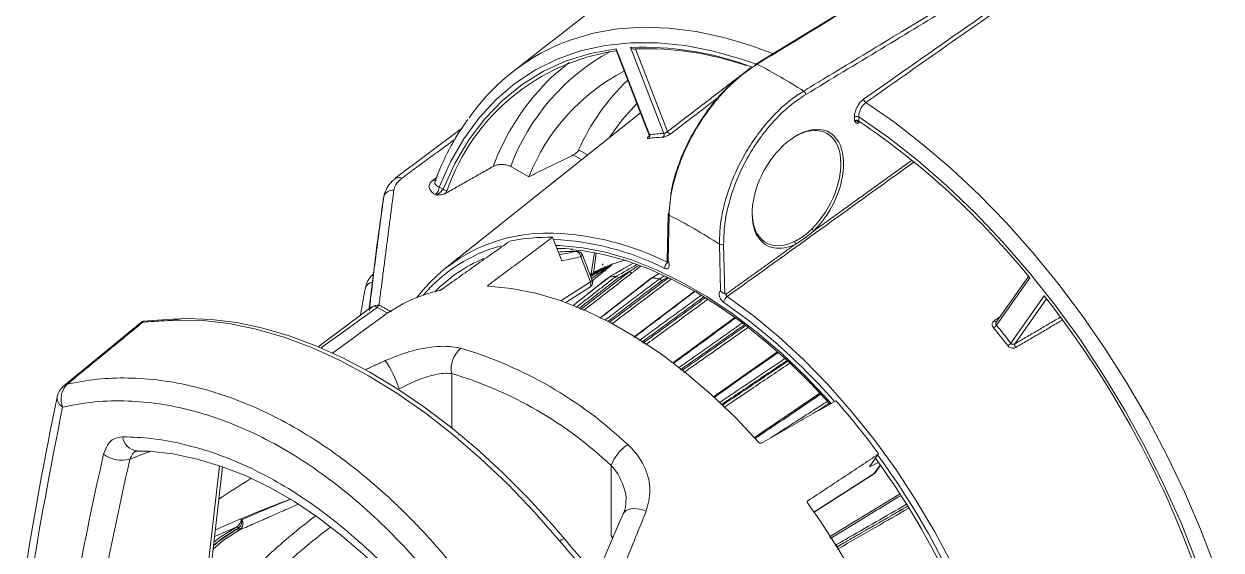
# Model space of a CAD drawing. Extents: x 11 to 120, y 2 to 94.
# Drawn here: x 13.83 to 19.81, y 13.36 to 15.99 of the extents above; entities that cross this region are included whole.
import ezdxf

# ---------------------------------------------------------------- set-up
doc = ezdxf.new("R2010")
doc.units = 0
doc.header["$MEASUREMENT"] = 0
doc.linetypes.add('SLD-Solid', pattern=[0])
doc.layers.add('OBJECT', color=7, linetype='CONTINUOUS')

msp = doc.modelspace()

# ---------------------------------------------------------------- linework, layer by layer
at = {"layer": 'OBJECT', "color": 7, "linetype": 'SLD-Solid', "lineweight": 15}
for p, q in [((16.793, 15.8547), (16.9562, 15.4342)), ((16.7932, 15.8622), (16.9596, 15.4333)), ((16.8647, 15.8686), (16.9066, 15.8703)), ((17.0311, 15.4397), (16.8647, 15.8686)), ((16.8896, 15.8614), (17.0497, 15.4489)), ((16.914, 15.5428), (15.9407, 14.7663)), ((17.9839, 15.503), (17.9835, 15.5215)), ((18.0047, 15.5218), (18.0052, 15.5006)), ((16.6203, 15.3085), (16.579, 15.3315)), ((16.6054, 15.3569), (16.6499, 15.3321)), ((16.2661, 15.2735), (16.3568, 15.223)), ((15.6909, 15.2137), (15.6919, 15.2145)), ((15.6374, 15.144), (15.6346, 15.1356)), ((15.8948, 15.1307), (15.8884, 15.1343)), ((15.9089, 15.1711), (15.9283, 15.1603)), ((17.0527, 15.0371), (17.0473, 14.803)), ((17.0571, 15.0307), (17.0519, 14.8042)), ((16.4754, 14.9201), (16.5211, 14.8026)), ((16.6731, 14.7064), (16.6247, 14.8312)), ((16.6797, 14.7383), (16.6935, 14.8405)), ((17.314, 14.6528), (17.3088, 14.8854)), ((17.3299, 14.8857), (17.3355, 14.6385)), ((16.6641, 14.6976), (16.6157, 14.8224)), ((16.7398, 14.7728), (16.6679, 14.7313)), ((16.8771, 14.791), (16.7584, 14.722)), ((15.5809, 14.7415), (15.5586, 14.5637)), ((16.8616, 14.7502), (16.8033, 14.7167)), ((17.0075, 14.7394), (16.9708, 14.7181)), ((17.0085, 14.739), (16.9733, 14.7185)), ((17.0352, 14.727), (17.0101, 14.7127)), ((17.0503, 14.7202), (17.0191, 14.7024)), ((18.852, 14.725), (18.6912, 14.4962)), ((18.8588, 14.7174), (18.6923, 14.4807)), ((16.1536, 14.6805), (16.1555, 14.6755)), ((16.5165, 14.603), (16.6641, 14.6976)), ((16.542, 14.5939), (16.6613, 14.6703)), ((16.6756, 14.7011), (16.676, 14.7074)), ((18.7639, 14.3917), (18.9303, 14.6285)), ((18.9426, 14.6127), (18.7843, 14.3876)), ((15.6508, 14.5417), (15.6015, 14.5702)), ((14.426, 14.4992), (14.0346, 14.1782)), ((15.6284, 14.526), (15.3753, 14.3413)), ((17.3859, 14.5191), (17.0748, 14.2909)), ((17.5982, 14.3483), (17.2792, 14.1231)), ((15.9717, 14.239), (15.9717, 13.9676)), ((17.811, 14.1407), (17.4821, 13.9185)), ((18.0586, 13.7724), (18.1042, 13.8373)), ((14.7565, 13.2962), (14.8112, 13.7788)), ((14.7757, 13.3181), (14.8273, 13.7734)), ((16.7678, 13.7794), (16.7678, 13.43)), ((18.1121, 13.7823), (18.082, 13.7395)), ((18.0876, 13.7447), (18.113, 13.781)), ((18.082, 13.7395), (17.7809, 13.5471)), ((17.7814, 13.5464), (18.0792, 13.7367)), ((18.2085, 13.6365), (17.8594, 13.4233)), ((17.7481, 13.5993), (17.751, 13.6035)), ((14.9044, 13.4655), (14.8972, 13.4618))]:
    msp.add_line(p, q, dxfattribs=at)
at = {"layer": 'OBJECT', "color": 7, "linetype": 'SLD-Solid', "lineweight": 15, "flags": 128}
for points in [[(20.4847, 17.6112), (19.1799, 16.8158), (17.4902, 15.7856)], [(16.5186, 15.8893), (16.5625, 15.906), (16.6783, 15.94), (16.7997, 15.9612), (16.9262, 15.9698), (17.0572, 15.9657), (17.1921, 15.9488), (17.3303, 15.9192), (17.4712, 15.8771), (17.5744, 15.839)], [(17.489, 15.7864), (17.4236, 15.8092), (17.279, 15.8504), (17.1373, 15.8781), (16.9994, 15.8921), (16.8659, 15.8924), (16.7375, 15.8788), (16.6149, 15.8515), (16.4986, 15.8107), (16.3894, 15.7566), (16.2876, 15.6893), (16.194, 15.6093), (16.1089, 15.517), (16.0327, 15.4128), (15.966, 15.2973), (15.9089, 15.1711)], [(15.9283, 15.1603), (15.9875, 15.2892), (16.057, 15.4066), (16.1364, 15.5119), (16.2253, 15.6045), (16.3232, 15.6839), (16.4296, 15.7497), (16.5438, 15.8015), (16.6652, 15.8391), (16.7932, 15.8622)], [(16.4491, 15.6989), (16.4691, 15.7183), (16.5583, 15.7932)], [(16.7598, 15.4198), (16.8225, 15.5073), (16.896, 15.5892)], [(18.0402, 15.5935), (18.1844, 15.4935), (18.3273, 15.3829), (18.4681, 15.2624), (18.6063, 15.1323), (18.7413, 14.9934), (18.8723, 14.8463), (18.9988, 14.6917), (19.1202, 14.5302), (19.2359, 14.3627), (19.3454, 14.1899), (19.4482, 14.0126), (19.5438, 13.8317), (19.6318, 13.648), (19.7117, 13.4622), (19.7832, 13.2754), (19.846, 13.0884), (19.8997, 12.9019)], [(18.0043, 15.4959), (18.0074, 15.4943), (18.0075, 15.4942)], [(19.8145, 12.9165), (19.7575, 13.1085), (19.6907, 13.3011), (19.6146, 13.4932), (19.5295, 13.6838), (19.4358, 13.8719), (19.3341, 14.0566), (19.2248, 14.2369), (19.1086, 14.412), (18.9859, 14.5808), (18.8576, 14.7426), (18.7241, 14.8965), (18.5861, 15.0417), (18.4445, 15.1776), (18.2999, 15.3033), (18.153, 15.4182), (18.0047, 15.5218)], [(16.0234, 15.4653), (16.0124, 15.4574), (15.6889, 15.2157)], [(16.4911, 14.8797), (16.5094, 14.8791), (16.6261, 14.8678), (16.7462, 14.8437), (16.869, 14.807), (16.9938, 14.7579), (17.1197, 14.6967), (17.2461, 14.6238), (17.372, 14.5396), (17.4968, 14.4446), (17.6197, 14.3395), (17.7398, 14.2249), (17.8564, 14.1015), (17.8659, 14.0909)], [(16.5759, 14.8614), (16.539, 14.8636), (16.497, 14.8645)], [(16.5663, 14.8577), (16.6191, 14.8537), (16.7292, 14.8342), (16.842, 14.8037), (16.9569, 14.7622), (17.0731, 14.71), (17.1902, 14.6473), (17.3073, 14.5746), (17.424, 14.4921), (17.5395, 14.4003), (17.6531, 14.2998), (17.7643, 14.191), (17.8601, 14.0877)], [(16.5931, 14.85), (16.5969, 14.8504), (16.5969, 14.8504)], [(16.6157, 14.8224), (16.6193, 14.8247), (16.6221, 14.8268), (16.6239, 14.8287), (16.6247, 14.8303), (16.6247, 14.8312)], [(16.6686, 14.7375), (16.6689, 14.7394), (16.6851, 14.845)], [(16.7255, 14.7795), (16.7253, 14.7802), (16.7253, 14.7827), (16.7258, 14.7847), (16.7264, 14.7861), (16.7268, 14.7866), (16.727, 14.787), (16.7271, 14.7871), (16.7271, 14.7871)], [(17.0473, 14.8028), (17.0478, 14.802), (17.0498, 14.7975), (17.0508, 14.794), (17.0511, 14.7913), (17.0511, 14.7903), (17.0511, 14.7904)], [(16.7572, 14.7212), (16.7435, 14.7104), (16.5757, 14.5777)], [(16.9697, 14.7173), (16.9551, 14.7059), (16.7115, 14.5166)], [(16.7572, 14.7212), (16.7578, 14.7216), (16.7589, 14.7219)], [(16.7598, 14.7224), (16.7586, 14.7221), (16.7584, 14.722)], [(17.5053, 13.8951), (17.3883, 14.0192), (17.2677, 14.1344), (17.1445, 14.24), (17.0192, 14.3354), (16.8928, 14.42), (16.7659, 14.4932), (16.6395, 14.5546), (16.5143, 14.6038), (16.391, 14.6405), (16.2705, 14.6645), (16.1534, 14.6755)], [(16.6641, 14.6976), (16.6659, 14.6923), (16.667, 14.6871), (16.6671, 14.6823), (16.6665, 14.678), (16.665, 14.6743), (16.6628, 14.6715), (16.6613, 14.6703)], [(17.1838, 14.6507), (17.1808, 14.6484), (16.8814, 14.4215)], [(17.5573, 14.4213), (17.4581, 14.502), (17.3299, 14.5954)], [(17.347, 14.6236), (17.4766, 14.5292), (17.6044, 14.4239), (17.7297, 14.3085), (17.8516, 14.1837), (17.9693, 14.0502), (18.0822, 13.909), (18.1895, 13.7609), (18.2905, 13.6068), (18.3846, 13.4477), (18.4711, 13.2847), (18.5496, 13.1187), (18.6196, 12.9508), (18.6762, 12.7952)], [(15.5695, 14.5718), (15.4085, 14.4515), (15.3039, 14.3734)], [(15.3187, 14.3667), (15.3285, 14.3739), (15.4187, 14.4395), (15.479, 14.4832), (15.5193, 14.5123), (15.5463, 14.5317), (15.5644, 14.5446), (15.5765, 14.5532), (15.5846, 14.559), (15.5901, 14.5628), (15.5937, 14.5653), (15.5962, 14.567), (15.5979, 14.5681), (15.599, 14.5688), (15.5998, 14.5693), (15.6003, 14.5696), (15.6007, 14.5698), (15.6009, 14.57), (15.6011, 14.57), (15.6012, 14.5701), (15.6013, 14.5701), (15.6013, 14.5702), (15.6014, 14.5702), (15.6014, 14.5702), (15.6015, 14.5702), (15.6015, 14.5702), (15.6015, 14.5702), (15.6015, 14.5702), (15.6015, 14.5702)], [(14.4323, 14.5017), (14.4312, 14.5018), (14.4265, 14.4997), (14.4259, 14.4991)], [(16.5104, 13.4034), (16.3827, 13.5487), (16.2511, 13.686), (16.116, 13.8144), (15.9783, 13.9335), (15.8385, 14.0426), (15.6973, 14.1411), (15.5554, 14.2287), (15.4136, 14.3049), (15.2724, 14.3693), (15.1326, 14.4217), (14.9948, 14.4617), (14.8598, 14.4891), (14.7281, 14.5039), (14.6005, 14.506)], [(16.5366, 13.4117), (16.4736, 13.485), (16.3511, 13.6188), (16.2252, 13.745), (16.0964, 13.8633), (15.9652, 13.973), (15.8322, 14.0738), (15.6979, 14.165), (15.563, 14.2464), (15.4279, 14.3176), (15.2932, 14.3782), (15.1596, 14.4279), (15.0275, 14.4665), (14.8976, 14.4938), (14.7705, 14.5096), (14.6537, 14.5139), (14.6195, 14.5131)], [(14.3979, 13.8517), (14.4605, 13.8507), (14.5792, 13.8373), (14.6999, 13.8122), (14.8219, 13.7755), (14.9445, 13.7275), (15.0659, 13.6686), (15.1863, 13.5991), (15.3056, 13.5191), (15.4234, 13.4289), (15.5391, 13.3289), (15.6522, 13.2196), (15.7619, 13.1014), (15.8341, 13.0154)], [(18.0792, 13.7367), (18.0797, 13.7371), (18.082, 13.7395)], [(18.0876, 13.7447), (18.0856, 13.7424), (18.082, 13.7395)], [(16.8284, 13.5387), (16.798, 13.4695), (16.7208, 13.2893)], [(16.8284, 13.5387), (16.8322, 13.5452), (16.8431, 13.5551), (16.8584, 13.5618), (16.8771, 13.5648), (16.8984, 13.5641), (16.9208, 13.5595), (16.9432, 13.5515)], [(14.9091, 13.4561), (14.831, 13.4059), (14.7808, 13.3627)], [(14.7828, 13.3802), (14.8193, 13.4106), (14.8977, 13.4611)], [(14.8972, 13.4618), (14.8287, 13.4187), (14.7829, 13.3815)], [(14.7848, 13.398), (14.8194, 13.4252), (14.8961, 13.472)], [(16.5366, 13.4117), (16.5366, 13.4117), (16.5341, 13.4129), (16.5301, 13.4127), (16.5246, 13.4109), (16.5179, 13.4078), (16.5104, 13.4034)]]:
    msp.add_lwpolyline(points, dxfattribs=at)
at = {"layer": 'OBJECT', "color": 7, "linetype": 'SLD-Solid', "lineweight": 15}
for centre, radius, start, end in [((37.4215, -11.1031), 34.1771, 122.89566, 128.22024), ((16.946, 14.8068), 1.0568, 98.27743, 160.68865), ((16.9218, 14.9213), 1.0486, 112.61497, 145.3915), ((17.2854, 14.8949), 1.0873, 118.78454, 159.62134), ((16.9419, 14.324), 1.5383, 70.9476, 91.94414), ((16.9221, 14.2949), 1.5755, 69.65815, 90.56253), ((17.3056, 14.846), 1.0209, 117.5632, 158.32966), ((17.4944, 15.7799), 0.00713, 126.86973, 185.46185), ((17.4933, 15.7796), 0.00681, 55.52129, 117.46434), ((16.079, 13.0605), 3.0717, 57.50086, 62.50452), ((17.3208, 14.8452), 1.2201, 135.597, 159.40875), ((17.5926, 14.9211), 1.0791, 133.40624, 156.18013), ((17.7159, 15.6314), 0.0239, 5.18261, 55.65683), ((18.0548, 15.6152), 0.0261, 190.70933, 236.12198), ((17.05, 14.7862), 1.2324, 144.12299, 160.44035), ((17.9944, 15.5006), 0.0236, 64.17064, 117.49152), ((18.0119, 15.4995), 0.0068, 170.08209, 230.34431), ((15.8148, 12.2567), 3.9141, 38.952, 55.97223), ((18.012, 15.4922), 0.00672, 155.11344, 182.51884), ((16.9474, 15.4296), 0.00981, 328.64074, 27.46042), ((16.9445, 15.4265), 0.0166, 312.89264, 24.19385), ((17.0832, 14.4542), 0.9868, 93.02475, 97.19429), ((17.0154, 15.4332), 0.017, 312.50592, 22.11576), ((17.0686, 15.4569), 0.0206, 203.01404, 259.31264), ((17.0786, 14.4413), 0.9808, 93.02475, 97.19429), ((15.772, 15.0963), 0.1425, 124.13096, 160.26643), ((15.7078, 15.1892), 0.0299, 61.24945, 122.08696), ((15.8854, 15.2202), 0.017, 241.18318, 304.03501), ((15.6776, 15.1073), 0.0484, 84.48274, 158.43217), ((15.8634, 15.1724), 0.0455, 303.25703, 358.37562), ((15.9413, 15.1728), 0.018, 223.65823, 293.94217), ((17.3072, 14.5712), 1.7638, 161.69643, 161.88183), ((17.0602, 15.0363), 0.00762, 114.90438, 173.74153), ((17.0601, 15.0375), 0.00749, 182.68823, 245.63955), ((15.944, 12.812), 2.4822, 56.6465, 63.35888), ((17.7581, 14.9418), 0.023, 24.40629, 59.61028), ((16.4476, 14.1245), 0.8169, 87.71649, 142.75896), ((16.451, 13.9888), 0.9316, 88.49365, 101.72539), ((16.4232, 13.5443), 1.3659, 63.34682, 87.6274), ((16.4266, 13.5445), 1.3974, 63.5109, 87.80181), ((17.6744, 14.8865), 0.0145, 359.06108, 56.51493), ((16.4266, 14.1214), 0.7851, 105.41072, 139.55805), ((16.5849, 13.9335), 0.9165, 89.48915, 95.06375), ((16.5862, 14.8213), 0.0295, 2.05766, 76.499), ((16.5967, 14.8204), 0.03, 21.20568, 89.53283), ((17.319, 14.9066), 0.0236, 244.17064, 297.49152), ((16.433, 14.1105), 0.7658, 113.29515, 135.37673), ((16.9903, 14.1795), 0.644, 112.98249, 120.6033), ((16.7379, 14.7731), 0.00119, 298.94224, 323.4527), ((16.9934, 14.1727), 0.6515, 112.90826, 112.99576), ((16.9953, 14.168), 0.6566, 109.78673, 112.90415), ((17.0024, 14.1474), 0.6783, 103.57038, 109.76373), ((17.0723, 14.7665), 0.0364, 128.01597, 182.23238), ((15.6487, 14.6521), 0.1089, 128.86438, 173.82965), ((16.7634, 14.7133), 0.01, 120.14815, 128.33176), ((16.8449, 13.9518), 0.7748, 93.85058, 96.36846), ((16.7633, 14.7163), 0.00711, 120.04477, 128.17141), ((16.8457, 13.9523), 0.7749, 93.85058, 96.36846), ((16.7973, 14.7192), 0.00719, 120.04882, 128.0948), ((16.7908, 14.7116), 0.0135, 22.18456, 81.18661), ((16.7916, 14.7136), 0.0121, 14.96844, 79.91949), ((16.8742, 14.7553), 0.0136, 202.31452, 260.67276), ((16.9759, 14.7094), 0.01, 120.24949, 127.84938), ((16.9718, 14.7144), 0.0036, 79.27686, 125.90434), ((16.9727, 14.7147), 0.00383, 80.44653, 119.51867), ((16.9772, 14.7118), 0.00771, 120.06612, 127.61221), ((16.8336, 13.713), 1.0145, 80.02611, 82.12999), ((16.8344, 13.7136), 1.0145, 80.02611, 82.12999), ((17.0141, 14.7059), 0.00784, 120.06884, 127.49904), ((17.0044, 14.6974), 0.0156, 18.74391, 71.51259), ((17.0055, 14.6996), 0.0139, 11.53014, 70.36406), ((15.5813, 14.6538), 0.0433, 98.07118, 169.91749), ((16.0805, 13.9047), 0.7684, 102.89562, 126.04354), ((16.6451, 14.6956), 0.03, 302.6619, 0), ((16.6597, 14.711), 0.0141, 288.13144, 341.07918), ((16.6451, 14.6956), 0.03, 0, 21.20568), ((16.6749, 14.7099), 0.00513, 254.86643, 285.84712), ((17.3717, 14.5893), 0.0423, 125.8013, 171.7459), ((15.0759, 11.5978), 4.9032, 15.74148, 38.17774), ((14.8177, 9.653), 4.8637, 92.32886, 94.54513), ((14.6208, 14.4807), 0.0324, 92.41044, 128.9074), ((18.6504, 14.5121), 0.0524, 301.75618, 323.14228), ((18.6921, 14.5105), 0.0128, 213.15293, 271.10598), ((15.6393, 11.9532), 3.9635, 37.96957, 39.61957), ((15.45, 11.955), 3.244, 41.42636, 49.48912), ((15.6435, 11.9554), 3.9394, 37.96957, 39.61957), ((16.0978, 14.2648), 0.1288, 128.58947, 191.58163), ((15.4268, 12.3797), 2.0717, 46.57163, 73.43374), ((18.7167, 14.4321), 0.0621, 301.4154, 319.40149), ((18.8034, 14.3829), 0.0196, 166.28164, 222.57533), ((15.1479, 13.9733), 0.5926, 18.61411, 33.92677), ((15.4075, 12.3425), 1.9787, 46.57163, 73.43374), ((14.098, 14.1012), 0.1, 129.36345, 168.46138), ((14.1268, 14.1114), 0.1066, 135.42796, 201.98709), ((14.0585, 14.1489), 0.038, 101.66647, 129.00104), ((35.7295, 9.6777), 22.1791, 168.44273, 170.81648), ((14.0541, 14.1188), 0.0541, 177.40104, 241.1035), ((15.0919, 11.6348), 3.7316, 36.17364, 41.4155), ((14.4057, 13.93), 0.0772, 184.72794, 264.0833), ((16.9656, 13.7079), 0.2104, 122.99129, 160.10713), ((14.3245, 13.9619), 0.1559, 233.99741, 284.69719), ((14.9846, 11.5429), 3.8466, 19.62217, 36.21737), ((14.9399, 11.5179), 3.9163, 19.4185, 36.20666), ((18.063, 13.762), 0.03, 302.58206, 324.89933), ((16.7438, 13.5885), 0.0971, 329.43488, 6.68633), ((14.6156, 11.3304), 3.8643, 19.79736, 35.80361), ((14.8986, 13.4632), 0.00922, 26.512, 106.11054), ((14.9062, 13.465), 0.0093, 204.70024, 288.06972), ((14.9132, 13.4707), 0.0102, 210.10615, 284.41478), ((14.9156, 13.4732), 0.0105, 214.2007, 283.68757), ((19.013, 15.4321), 3.1963, 219.20992, 225.71194)]:
    msp.add_arc(centre, radius, start, end, dxfattribs=at)
for centre, major_axis, ratio, start_param, end_param in [((17.7007, 15.1625), (0.1553, 0.2827), 0.593785, 4.237685, 9.623864), ((17.6937, 15.1664), (0.1503, 0.274), 0.594304, 4.23726, 7.069168), ((17.6937, 15.1664), (0.1503, 0.274), 0.594304, 2.328585, 3.836052), ((17.7007, 15.1625), (0.1553, 0.2827), 0.593785, 3.340678, 3.836476), ((18.4411, 13.5379), (156.2256, 89.9492), 0.010617, 1.575369, 1.576045), ((18.4411, 13.5379), (153.9999, 89.436), 0.010493, 1.574855, 1.57562), ((18.4411, 13.5379), (156.3569, 89.647), 0.010262, 1.574794, 1.575448), ((24.5139, 20.2195), (8.6782, 15.0549), 0.435892, 2.22419, 2.288638), ((27.7392, 18.3575), (11.7585, 13.1395), 0.561291, 2.348868, 2.402736), ((-14.8712, -0.3813), (41.2224, 18.0402), 0.041121, 0.761084, 0.764592), ((27.8003, 18.3025), (11.7075, 13.0528), 0.561109, 2.349484, 2.404274), ((19.1052, 13.319), (5.4469, 1.2998), 0.337357, 2.349249, 2.395085), ((16.7002, 12.8137), (3.5048, 0.8364), 0.337357, 1.94244, 2.064237), ((15.5172, 11.6707), (1.4456, 2.1448), 0.522119, 0.993394, 1.205)]:
    msp.add_ellipse(centre, major_axis=major_axis, ratio=ratio, start_param=start_param, end_param=end_param, dxfattribs=at)
for points, knots in [([(18.0291, 15.6103), (18.374, 15.8529), (19.0641, 16.3384), (20.105, 17.0237), (21.1495, 17.6804), (21.8479, 18.0883), (22.1972, 18.2923)], [0, 0, 0, 0, 0.249466, 0.499144, 0.749465, 1, 1, 1, 1]), ([(22.2071, 18.2747), (22.0944, 18.2095), (21.7335, 18.0011), (21.115, 17.6309), (20.3521, 17.156), (19.5802, 16.655), (18.8091, 16.1362), (18.2966, 15.7744), (18.0402, 15.5935)], [0, 0, 0, 0, 0.080895, 0.258852, 0.443922, 0.629078, 0.814495, 1, 1, 1, 1]), ([(20.4917, 17.6108), (20.4846, 17.6065), (20.4493, 17.585), (20.3012, 17.4947), (19.7085, 17.1333), (18.7456, 16.5463), (17.8956, 16.0281), (17.4972, 15.7852)], [0, 0, 0, 0, 0.007069, 0.035343, 0.14844, 0.600828, 1, 1, 1, 1]), ([(17.7294, 15.6511), (17.7365, 15.6554), (17.7719, 15.6769), (17.9206, 15.7669), (18.5155, 16.1269), (19.4819, 16.7119), (20.3351, 17.2283), (20.735, 17.4703)], [0, 0, 0, 0, 0.007069, 0.035343, 0.14844, 0.600828, 1, 1, 1, 1]), ([(16.7932, 15.8622), (16.7932, 15.8621), (16.7928, 15.8607), (16.7923, 15.8578), (16.7929, 15.8558), (16.7932, 15.8548)], [0, 0, 0, 0, 0.011805, 0.486774, 1, 1, 1, 1]), ([(16.8896, 15.8614), (16.8886, 15.861), (16.8864, 15.8601), (16.8818, 15.8601), (16.8759, 15.8615), (16.8698, 15.8645), (16.8662, 15.8673), (16.8647, 15.8685), (16.8647, 15.8686)], [0, 0, 0, 0, 0.142145, 0.283516, 0.488774, 0.776443, 0.994579, 1, 1, 1, 1]), ([(17.4972, 15.7852), (17.4728, 15.769), (17.4233, 15.7362), (17.3515, 15.6708), (17.2833, 15.5949), (17.2217, 15.5108), (17.1674, 15.4197), (17.1228, 15.3256), (17.0884, 15.2294), (17.0713, 15.1577), (17.0604, 15.0908), (17.0585, 15.0566), (17.0571, 15.0307)], [0, 0, 0, 0, 0.107203, 0.217517, 0.324717, 0.435019, 0.542339, 0.652756, 0.760378, 0.8711, 0.902397, 1, 1, 1, 1]), ([(17.0646, 15.1152), (17.0654, 15.1252), (17.0688, 15.1639), (17.0886, 15.2369), (17.1211, 15.3299), (17.1651, 15.4222), (17.2178, 15.5107), (17.2783, 15.5931), (17.3445, 15.667), (17.4149, 15.731), (17.4632, 15.7632), (17.4873, 15.7793)], [0, 0, 0, 0, 0.041995, 0.162069, 0.282141, 0.401873, 0.521604, 0.641201, 0.760796, 0.880398, 1, 1, 1, 1]), ([(17.3088, 14.8854), (17.3094, 14.9149), (17.3106, 14.9747), (17.3282, 15.0706), (17.3573, 15.169), (17.3976, 15.2657), (17.4483, 15.3597), (17.5071, 15.4464), (17.5734, 15.5251), (17.6275, 15.5763), (17.6798, 15.6188), (17.7081, 15.6373), (17.7294, 15.6511)], [0, 0, 0, 0, 0.10813, 0.219389, 0.327529, 0.43882, 0.546683, 0.657694, 0.765191, 0.875821, 0.906652, 1, 1, 1, 1]), ([(17.7397, 15.6336), (17.7121, 15.6151), (17.6603, 15.5803), (17.5879, 15.5107), (17.5234, 15.4345), (17.4658, 15.3494), (17.4165, 15.2581), (17.3771, 15.1632), (17.3488, 15.0676), (17.3317, 14.9734), (17.3305, 14.9149), (17.3299, 14.8857)], [0, 0, 0, 0, 0.124081, 0.233148, 0.342216, 0.45166, 0.561106, 0.670836, 0.780567, 0.890283, 1, 1, 1, 1]), ([(17.9835, 15.5215), (17.9835, 15.5238), (17.9836, 15.5331), (17.9872, 15.5513), (17.9972, 15.5746), (18.0117, 15.5958), (18.0233, 15.6055), (18.0291, 15.6103)], [0, 0, 0, 0, 0.074961, 0.307217, 0.538491, 0.769236, 1, 1, 1, 1]), ([(18.0402, 15.5935), (18.0356, 15.5896), (18.0263, 15.5818), (18.015, 15.5647), (18.0072, 15.5459), (18.0046, 15.5312), (18.0047, 15.5237), (18.0047, 15.5218)], [0, 0, 0, 0, 0.230505, 0.461128, 0.692467, 0.924948, 1, 1, 1, 1]), ([(17.9839, 15.503), (17.9847, 15.5034), (17.9868, 15.5043), (17.9911, 15.505), (17.9962, 15.5046), (18.0012, 15.5032), (18.0039, 15.5015), (18.0052, 15.5006)], [0, 0, 0, 0, 0.135232, 0.349505, 0.565421, 0.782491, 1, 1, 1, 1]), ([(18.0053, 15.4919), (18.0033, 15.4911), (17.9992, 15.4893), (17.9937, 15.49), (17.9894, 15.493), (17.9869, 15.4969), (17.9852, 15.5003), (17.9844, 15.5021), (17.9839, 15.503), (17.9839, 15.503)], [0, 0, 0, 0, 0.199044, 0.397833, 0.604742, 0.798565, 0.89697, 0.995416, 1, 1, 1, 1]), ([(17.9839, 15.503), (17.984, 15.503), (17.9846, 15.503), (17.986, 15.503), (17.9889, 15.5027), (17.9936, 15.5016), (17.9992, 15.4986), (18.0028, 15.4967), (18.0043, 15.496)], [0, 0, 0, 0, 0.006361, 0.119835, 0.231413, 0.437914, 0.765608, 1, 1, 1, 1]), ([(16.9596, 15.4333), (16.9587, 15.4332), (16.957, 15.433), (16.9565, 15.4338), (16.9562, 15.4342)], [0, 0, 0, 0, 0.529857, 1, 1, 1, 1]), ([(17.0269, 15.4207), (17.0281, 15.4208), (17.0316, 15.4211), (17.0388, 15.4231), (17.0481, 15.4267), (17.0573, 15.4314), (17.0623, 15.435), (17.0648, 15.4367)], [0, 0, 0, 0, 0.124186, 0.340919, 0.559466, 0.77961, 1, 1, 1, 1]), ([(17.0497, 15.4489), (17.0485, 15.4478), (17.0462, 15.4457), (17.0417, 15.4429), (17.0371, 15.4409), (17.0335, 15.4398), (17.0318, 15.4397), (17.0311, 15.4397)], [0, 0, 0, 0, 0.22219, 0.442815, 0.660743, 0.876377, 1, 1, 1, 1]), ([(16.9572, 15.4271), (16.956, 15.4261), (16.9527, 15.4233), (16.9494, 15.4194), (16.9484, 15.416), (16.9504, 15.4141), (16.954, 15.4143), (16.9558, 15.4143)], [0, 0, 0, 0, 0.133252, 0.351389, 0.568098, 0.784184, 1, 1, 1, 1]), ([(16.579, 15.3315), (16.5812, 15.3327), (16.5855, 15.3351), (16.5922, 15.3404), (16.5983, 15.3464), (16.6029, 15.3522), (16.6047, 15.3555), (16.6054, 15.3569)], [0, 0, 0, 0, 0.199566, 0.398712, 0.60884, 0.836454, 1, 1, 1, 1]), ([(16.1786, 15.2743), (16.1837, 15.2767), (16.1939, 15.2814), (16.2134, 15.2845), (16.2336, 15.284), (16.2521, 15.2802), (16.2618, 15.2756), (16.2661, 15.2735)], [0, 0, 0, 0, 0.199271, 0.39838, 0.604049, 0.823538, 1, 1, 1, 1]), ([(18.2814, 15.2969), (18.2475, 15.2725), (17.9361, 15.0481), (17.6246, 14.8236), (17.347, 14.6236)], [0, 0, 0, 0, 0.108702, 1, 1, 1, 1]), ([(15.7222, 15.2154), (15.7103, 15.2047), (15.6898, 15.1861), (15.6845, 15.1646), (15.6823, 15.1555)], [0, 0, 0, 0, 0.576404, 1, 1, 1, 1]), ([(15.8884, 15.1343), (15.8811, 15.1393), (15.8664, 15.1492), (15.8574, 15.1684), (15.8599, 15.1873), (15.8696, 15.1994), (15.8764, 15.2048), (15.8772, 15.2053)], [0, 0, 0, 0, 0.252657, 0.505679, 0.747853, 0.97329, 1, 1, 1, 1]), ([(15.8887, 15.1988), (15.888, 15.1956), (15.8862, 15.1884), (15.8936, 15.1784), (15.9038, 15.1736), (15.9089, 15.1711)], [0, 0, 0, 0, 0.283527, 0.638757, 1, 1, 1, 1]), ([(15.8948, 15.1307), (15.8958, 15.1313), (15.8994, 15.1334), (15.9065, 15.1383), (15.9153, 15.1457), (15.9232, 15.1536), (15.9266, 15.1581), (15.9283, 15.1603)], [0, 0, 0, 0, 0.07799, 0.284742, 0.51203, 0.754312, 1, 1, 1, 1]), ([(15.9373, 15.1375), (15.9352, 15.1366), (15.9297, 15.1341), (15.9149, 15.132), (15.9027, 15.1316), (15.8949, 15.1308), (15.8948, 15.1307)], [0, 0, 0, 0, 0.171553, 0.467213, 0.995099, 1, 1, 1, 1]), ([(15.9486, 15.1563), (15.9468, 15.1525), (15.944, 15.1466), (15.9391, 15.1399), (15.9373, 15.1375)], [0, 0, 0, 0, 0.637342, 1, 1, 1, 1]), ([(15.561, 14.5655), (15.5628, 14.5815), (15.5738, 14.6778), (15.5969, 14.8643), (15.6203, 15.0348), (15.6326, 15.1251)], [0, 0, 0, 0, 0.086274, 0.51614, 1, 1, 1, 1]), ([(15.6308, 15.1197), (15.6281, 15.0997), (15.6142, 14.9996), (15.5972, 14.876), (15.5848, 14.7724), (15.5819, 14.7488)], [0, 0, 0, 0, 0.161884, 0.80942, 1, 1, 1, 1]), ([(17.6824, 14.8986), (17.7033, 14.91), (17.7337, 14.9266), (17.7612, 14.9533), (17.7697, 14.9616)], [0, 0, 0, 0, 0.689497, 1, 1, 1, 1]), ([(17.779, 14.9513), (17.77, 14.9436), (17.7407, 14.919), (17.7101, 14.8997), (17.6889, 14.8863)], [0, 0, 0, 0, 0.309237, 1, 1, 1, 1]), ([(16.5095, 14.8325), (16.5191, 14.8345), (16.547, 14.8403), (16.5749, 14.8462), (16.5931, 14.85)], [0, 0, 0, 0, 0.346953, 1, 1, 1, 1]), ([(16.6157, 14.8224), (16.6019, 14.8195), (16.5703, 14.8129), (16.5388, 14.8063), (16.5211, 14.8026)], [0, 0, 0, 0, 0.438761, 1, 1, 1, 1]), ([(16.67, 14.7144), (16.6896, 14.7278), (16.7213, 14.7494), (16.7546, 14.7725), (16.7685, 14.7825), (16.7713, 14.7847), (16.7718, 14.7852), (16.7718, 14.7853), (16.7717, 14.7853), (16.7717, 14.7852), (16.7716, 14.7852)], [0, 0, 0, 0, 0.55159, 0.887726, 0.969591, 0.989161, 0.995524, 0.997451, 0.998586, 1, 1, 1, 1]), ([(16.773, 14.7858), (16.773, 14.7858), (16.7731, 14.7855), (16.7713, 14.7834), (16.7599, 14.7728), (16.7281, 14.7463), (16.6964, 14.7211), (16.6763, 14.705)], [0, 0, 0, 0, 0.005058, 0.026681, 0.108353, 0.432582, 1, 1, 1, 1]), ([(16.7398, 14.7728), (16.7397, 14.7728), (16.7394, 14.7726), (16.739, 14.7724), (16.7387, 14.7722)], [0, 0, 0, 0, 0.105042, 1, 1, 1, 1]), ([(16.7716, 14.7852), (16.7717, 14.7853), (16.7718, 14.7853), (16.7721, 14.7854), (16.7726, 14.7856), (16.7729, 14.7858), (16.773, 14.7858)], [0, 0, 0, 0, 0.067435, 0.179698, 0.555026, 1, 1, 1, 1]), ([(17.0519, 14.8042), (17.0526, 14.8026), (17.0552, 14.7976), (17.0581, 14.7886), (17.0589, 14.7783), (17.057, 14.7709), (17.0534, 14.7657), (17.0482, 14.7627), (17.0417, 14.7627), (17.0375, 14.7645), (17.0359, 14.7651)], [0, 0, 0, 0, 0.065517, 0.218281, 0.370935, 0.523598, 0.616973, 0.766999, 0.916452, 1, 1, 1, 1]), ([(17.0474, 14.8029), (17.0474, 14.8029), (17.047, 14.8029), (17.0485, 14.8032), (17.0506, 14.8037), (17.0518, 14.8041), (17.0519, 14.8042)], [0, 0, 0, 0, 0.060288, 0.556339, 0.983552, 1, 1, 1, 1]), ([(16.7589, 14.7219), (16.7546, 14.7184), (16.7329, 14.7013), (16.672, 14.6531), (16.6154, 14.6084), (16.5762, 14.5774)], [0, 0, 0, 0, 0.071354, 0.356772, 1, 1, 1, 1]), ([(16.872, 14.7419), (16.8676, 14.7385), (16.8454, 14.7213), (16.7645, 14.6585), (16.688, 14.5991), (16.6293, 14.5536)], [0, 0, 0, 0, 0.054852, 0.274259, 1, 1, 1, 1]), ([(16.9725, 14.7179), (16.9681, 14.7145), (16.9459, 14.6973), (16.8593, 14.63), (16.7772, 14.5661), (16.7128, 14.5161)], [0, 0, 0, 0, 0.051196, 0.255979, 1, 1, 1, 1]), ([(17.0687, 14.712), (17.0522, 14.6995), (16.9632, 14.6322), (16.8649, 14.5578), (16.783, 14.4958), (16.7736, 14.4888)], [0, 0, 0, 0, 0.167451, 0.904698, 1, 1, 1, 1]), ([(15.9214, 14.6598), (15.9205, 14.6592), (15.9189, 14.658), (15.9158, 14.6564), (15.9128, 14.655), (15.9105, 14.6541), (15.9094, 14.6538), (15.909, 14.6537)], [0, 0, 0, 0, 0.21974, 0.439443, 0.659967, 0.880761, 1, 1, 1, 1]), ([(16.1534, 14.6755), (16.1528, 14.6756), (16.1515, 14.6758), (16.1507, 14.6767), (16.151, 14.678), (16.1521, 14.6794), (16.1532, 14.6802), (16.1536, 14.6805)], [0, 0, 0, 0, 0.219651, 0.439264, 0.659733, 0.880541, 1, 1, 1, 1]), ([(17.3299, 14.5954), (17.3295, 14.5957), (17.3263, 14.5979), (17.3205, 14.6034), (17.3137, 14.6133), (17.3096, 14.6229), (17.3074, 14.6324), (17.3071, 14.6412), (17.3094, 14.6488), (17.3126, 14.6516), (17.314, 14.6528)], [0, 0, 0, 0, 0.022263, 0.172986, 0.324528, 0.476037, 0.573112, 0.725601, 0.877165, 1, 1, 1, 1]), ([(17.314, 14.6528), (17.314, 14.6528), (17.3153, 14.6509), (17.3184, 14.6472), (17.3241, 14.6429), (17.3305, 14.6399), (17.3338, 14.639), (17.3355, 14.6385)], [0, 0, 0, 0, 0.008549, 0.230592, 0.488414, 0.740471, 1, 1, 1, 1]), ([(17.1859, 14.6496), (17.1682, 14.6362), (17.0781, 14.5679), (16.9773, 14.4915), (16.8941, 14.4285), (16.8833, 14.4203)], [0, 0, 0, 0, 0.17532, 0.893407, 1, 1, 1, 1]), ([(17.2503, 14.61), (17.2489, 14.609), (17.1734, 14.5537), (17.0704, 14.4783), (16.9688, 14.4039), (16.9413, 14.3838)], [0, 0, 0, 0, 0.013636, 0.733114, 1, 1, 1, 1]), ([(17.3355, 14.6385), (17.3366, 14.6382), (17.3389, 14.6375), (17.3414, 14.6371), (17.3426, 14.6368), (17.3427, 14.6368)], [0, 0, 0, 0, 0.491129, 0.983669, 1, 1, 1, 1]), ([(17.3427, 14.6368), (17.3426, 14.6362), (17.3424, 14.6349), (17.3424, 14.6324), (17.343, 14.6292), (17.3445, 14.6261), (17.346, 14.6244), (17.3469, 14.6237), (17.347, 14.6236)], [0, 0, 0, 0, 0.125806, 0.279014, 0.514445, 0.743985, 0.967247, 1, 1, 1, 1]), ([(15.6015, 14.5702), (15.5971, 14.5722), (15.588, 14.5765), (15.5768, 14.5765), (15.5718, 14.5726), (15.5699, 14.5711)], [0, 0, 0, 0, 0.364892, 0.759758, 1, 1, 1, 1]), ([(14.4278, 14.4957), (14.3945, 14.4683), (14.2688, 14.3652), (14.1432, 14.262), (14.0509, 14.1862)], [0, 0, 0, 0, 0.265214, 1, 1, 1, 1]), ([(14.4278, 14.4957), (14.4278, 14.4957), (14.4277, 14.496), (14.4269, 14.4977), (14.4259, 14.5), (14.4265, 14.4989), (14.4267, 14.4986)], [0, 0, 0, 0, 0.011343, 0.110302, 0.759053, 1, 1, 1, 1]), ([(14.6005, 14.506), (14.569, 14.5046), (14.5057, 14.5018), (14.4539, 14.4977), (14.4278, 14.4957)], [0, 0, 0, 0, 0.498142, 1, 1, 1, 1]), ([(14.4323, 14.5015), (14.4321, 14.5016), (14.4299, 14.5029), (14.4288, 14.4999), (14.428, 14.4971), (14.4279, 14.4961), (14.4278, 14.4957), (14.4278, 14.4957)], [0, 0, 0, 0, 0.070818, 0.729326, 0.911698, 0.990771, 1, 1, 1, 1]), ([(17.3887, 14.5171), (17.3816, 14.5119), (17.3005, 14.4524), (17.1968, 14.3763), (17.1001, 14.3054), (17.0775, 14.2887)], [0, 0, 0, 0, 0.068249, 0.781709, 1, 1, 1, 1]), ([(18.6813, 14.5035), (18.6799, 14.5024), (18.6762, 14.4996), (18.6723, 14.4931), (18.6708, 14.4845), (18.6725, 14.4755), (18.6762, 14.4702), (18.678, 14.4675)], [0, 0, 0, 0, 0.133252, 0.351389, 0.568098, 0.784184, 1, 1, 1, 1]), ([(18.6813, 14.5035), (18.6886, 14.5084), (18.6981, 14.5147), (18.7075, 14.5209), (18.7096, 14.5224)], [0, 0, 0, 0, 0.772864, 1, 1, 1, 1]), ([(18.6923, 14.4807), (18.6914, 14.482), (18.6896, 14.4846), (18.6888, 14.4892), (18.6894, 14.4933), (18.6908, 14.4953), (18.6914, 14.4961)], [0, 0, 0, 0, 0.273012, 0.546461, 0.821661, 1, 1, 1, 1]), ([(17.4516, 14.4701), (17.385, 14.4232), (17.2783, 14.3481), (17.1717, 14.2729), (17.1316, 14.2447)], [0, 0, 0, 0, 0.624419, 1, 1, 1, 1]), ([(15.6395, 14.3041), (15.6805, 14.3205), (15.7631, 14.3536), (15.8888, 14.3774), (15.9722, 14.3761), (16.011, 14.367), (16.0175, 14.3655)], [0, 0, 0, 0, 0.304165, 0.612213, 0.935018, 1, 1, 1, 1]), ([(18.7491, 14.3791), (18.7503, 14.3777), (18.7537, 14.3738), (18.7611, 14.3689), (18.7707, 14.3659), (18.7806, 14.3659), (18.7861, 14.3684), (18.7889, 14.3697)], [0, 0, 0, 0, 0.124186, 0.340919, 0.559466, 0.77961, 1, 1, 1, 1]), ([(18.7843, 14.3876), (18.7829, 14.3869), (18.7799, 14.3854), (18.7748, 14.3852), (18.7699, 14.3866), (18.7662, 14.389), (18.7645, 14.391), (18.7639, 14.3917)], [0, 0, 0, 0, 0.22219, 0.442815, 0.660743, 0.876377, 1, 1, 1, 1]), ([(17.6017, 14.3452), (17.5264, 14.292), (17.42, 14.2169), (17.3136, 14.1418), (17.2825, 14.1198)], [0, 0, 0, 0, 0.708057, 1, 1, 1, 1]), ([(17.3084, 14.0937), (17.3139, 14.0975), (17.4232, 14.1711), (17.5325, 14.2448), (17.6362, 14.3147)], [0, 0, 0, 0, 0.050502, 1, 1, 1, 1]), ([(17.6611, 14.2919), (17.6004, 14.251), (17.4906, 14.177), (17.3809, 14.1031), (17.3319, 14.07)], [0, 0, 0, 0, 0.553422, 1, 1, 1, 1]), ([(15.9717, 14.239), (15.9673, 14.2395), (15.9404, 14.2423), (15.8825, 14.2353), (15.7959, 14.207), (15.7382, 14.1773), (15.7094, 14.1625)], [0, 0, 0, 0, 0.063317, 0.382239, 0.692331, 1, 1, 1, 1]), ([(14.0509, 14.1862), (14.1001, 14.1955), (14.1991, 14.2143), (14.356, 14.2199), (14.5188, 14.2082), (14.6844, 14.177), (14.8505, 14.1276), (15.0167, 14.0603), (15.1841, 13.974), (15.3485, 13.8705), (15.5078, 13.7518), (15.6619, 13.6188), (15.8126, 13.4698), (15.9601, 13.3037), (16.1033, 13.1224), (16.1927, 12.9902), (16.2375, 12.9239)], [0, 0, 0, 0, 0.069874, 0.140224, 0.21209, 0.284485, 0.354361, 0.42473, 0.496663, 0.569139, 0.63829, 0.70792, 0.779053, 0.850702, 0.925062, 1, 1, 1, 1]), ([(17.482, 13.9186), (17.4835, 13.9197), (17.5932, 13.9937), (17.7028, 14.0678), (17.8109, 14.1408)], [0, 0, 0, 0, 0.013933, 1, 1, 1, 1]), ([(17.8151, 14.1363), (17.7432, 14.0877), (17.6337, 14.0137), (17.5241, 13.9397), (17.4864, 13.9142)], [0, 0, 0, 0, 0.655947, 1, 1, 1, 1]), ([(16.1375, 12.8536), (16.0977, 12.9132), (16.0178, 13.0327), (15.8873, 13.2014), (15.7489, 13.3612), (15.6044, 13.5075), (15.4556, 13.6391), (15.3027, 13.7557), (15.1446, 13.8578), (14.9852, 13.9423), (14.8265, 14.009), (14.669, 14.0583), (14.511, 14.0907), (14.3498, 14.1053), (14.187, 14.1019), (14.0811, 14.0816), (14.0279, 14.0714)], [0, 0, 0, 0, 0.069423, 0.139315, 0.210704, 0.282616, 0.352042, 0.421958, 0.493432, 0.565446, 0.634079, 0.703187, 0.773786, 0.844894, 0.922121, 1, 1, 1, 1]), ([(14.3288, 13.9236), (14.3138, 13.9216), (14.2837, 13.9175), (14.2495, 13.8855), (14.2383, 13.8521), (14.2328, 13.8358)], [0, 0, 0, 0, 0.337927, 0.67584, 1, 1, 1, 1]), ([(14.3288, 13.9236), (14.377, 13.9216), (14.4734, 13.9176), (14.6235, 13.8905), (14.7764, 13.8471), (14.9301, 13.7865), (15.0817, 13.7102), (15.2316, 13.6184), (15.3803, 13.5105), (15.5335, 13.3808), (15.6891, 13.2293), (15.7908, 13.1101), (15.8419, 13.0502)], [0, 0, 0, 0, 0.095398, 0.190796, 0.288955, 0.387113, 0.482516, 0.577919, 0.676107, 0.774295, 0.886604, 1, 1, 1, 1]), ([(16.9432, 13.5515), (16.9525, 13.5862), (16.9712, 13.6562), (16.943, 13.7688), (16.8944, 13.8437), (16.8573, 13.8785), (16.851, 13.8843)], [0, 0, 0, 0, 0.304165, 0.612213, 0.935018, 1, 1, 1, 1]), ([(17.5053, 13.8951), (17.5061, 13.8944), (17.5077, 13.8929), (17.5109, 13.8915), (17.5143, 13.891), (17.517, 13.8914), (17.5184, 13.8921), (17.5189, 13.8923)], [0, 0, 0, 0, 0.219651, 0.439264, 0.659733, 0.880541, 1, 1, 1, 1]), ([(14.364, 13.8111), (14.3677, 13.8197), (14.375, 13.8368), (14.3896, 13.8505), (14.3997, 13.8527), (14.4014, 13.8531)], [0, 0, 0, 0, 0.452349, 0.904216, 1, 1, 1, 1]), ([(16.7678, 13.7794), (16.772, 13.7749), (16.7977, 13.7474), (16.8281, 13.6884), (16.8461, 13.628), (16.8409, 13.5999), (16.8408, 13.5995)], [0, 0, 0, 0, 0.090922, 0.548886, 0.99417, 1, 1, 1, 1]), ([(18.0586, 13.7724), (18.072, 13.7792), (18.0859, 13.7861), (18.0998, 13.7931), (18.1003, 13.7933)], [0, 0, 0, 0, 0.966854, 1, 1, 1, 1]), ([(15.1658, 13.6109), (15.1257, 13.5948), (15.0454, 13.5624), (14.9641, 13.5275), (14.9228, 13.5094), (14.9213, 13.5088)], [0, 0, 0, 0, 0.48981, 0.981956, 1, 1, 1, 1]), ([(17.751, 13.6035), (17.7503, 13.6029), (17.7488, 13.6016), (17.7477, 13.5988), (17.7476, 13.5957), (17.7484, 13.5931), (17.7494, 13.5916), (17.7497, 13.5911)], [0, 0, 0, 0, 0.21974, 0.439443, 0.659967, 0.880761, 1, 1, 1, 1]), ([(18.2137, 13.629), (18.1427, 13.5856), (18.0263, 13.5145), (17.9099, 13.4434), (17.8644, 13.4156)], [0, 0, 0, 0, 0.609566, 1, 1, 1, 1]), ([(17.8872, 13.3807), (17.9043, 13.3905), (18.023, 13.4589), (18.1418, 13.5274), (18.2434, 13.5859)], [0, 0, 0, 0, 0.143893, 1, 1, 1, 1]), ([(14.9246, 13.2045), (14.9529, 13.2324), (15.035, 13.3134), (15.1563, 13.4237), (15.2534, 13.499), (15.2915, 13.5286)], [0, 0, 0, 0, 0.242354, 0.702629, 1, 1, 1, 1]), ([(16.8309, 13.2725), (16.848, 13.316), (16.8853, 13.4103), (16.9229, 13.502), (16.9432, 13.5515)], [0, 0, 0, 0, 0.460735, 1, 1, 1, 1]), ([(18.2544, 13.5669), (18.1986, 13.5347), (18.0803, 13.4665), (17.9619, 13.3983), (17.8993, 13.3622)], [0, 0, 0, 0, 0.471384, 1, 1, 1, 1]), ([(14.8961, 13.472), (14.9019, 13.4761), (14.9111, 13.4825), (14.9174, 13.4964), (14.9189, 13.5043), (14.9194, 13.5072)], [0, 0, 0, 0, 0.518086, 0.825349, 1, 1, 1, 1]), ([(14.9069, 13.4673), (14.9092, 13.4692), (14.9155, 13.4745), (14.9204, 13.4839), (14.9225, 13.4941), (14.9228, 13.5), (14.922, 13.5047), (14.9212, 13.5068), (14.9205, 13.5073), (14.9203, 13.5074), (14.92, 13.5074), (14.9198, 13.5074), (14.9196, 13.5073), (14.9195, 13.5072), (14.9194, 13.5072)], [0, 0, 0, 0, 0.214459, 0.602038, 0.702181, 0.864586, 0.942297, 0.975572, 0.983155, 0.986472, 0.990655, 0.994858, 0.995494, 1, 1, 1, 1]), ([(14.9213, 13.5088), (14.9215, 13.5087), (14.9225, 13.5083), (14.9246, 13.5064), (14.9271, 13.5013), (14.9284, 13.4948), (14.9287, 13.4833), (14.9256, 13.4721), (14.9201, 13.4654), (14.9181, 13.463)], [0, 0, 0, 0, 0.00812, 0.048438, 0.130028, 0.293206, 0.393297, 0.782545, 1, 1, 1, 1]), ([(14.9194, 13.5072), (14.9194, 13.5072), (14.9195, 13.5073), (14.9197, 13.5076), (14.9203, 13.5082), (14.921, 13.5086), (14.9213, 13.5088)], [0, 0, 0, 0, 0.054632, 0.112789, 0.553218, 1, 1, 1, 1]), ([(16.7141, 13.1759), (16.6789, 13.2131), (16.6083, 13.2879), (16.5431, 13.3648), (16.5104, 13.4034)], [0, 0, 0, 0, 0.497922, 1, 1, 1, 1]), ([(16.7678, 13.43), (16.7678, 13.4298), (16.77, 13.4245), (16.7721, 13.4191), (16.7742, 13.4139)], [0, 0, 0, 0, 0.03416, 1, 1, 1, 1]), ([(16.7756, 13.4172), (16.7755, 13.4173), (16.7737, 13.4205), (16.7711, 13.4246), (16.7686, 13.4288), (16.7679, 13.4298), (16.7678, 13.43)], [0, 0, 0, 0, 0.022732, 0.750376, 0.954544, 1, 1, 1, 1])]:
    msp.add_open_spline(points, degree=3, knots=knots, dxfattribs=at)
for points, degree in [([(20.7453, 17.4528), (17.7397, 15.6336)], 1), ([(17.0497, 15.4489), (17.4674, 15.7688)], 1), ([(17.3055, 15.621), (17.0648, 15.4367)], 1), ([(18.0074, 15.4931), (18.0053, 15.4919)], 1), ([(15.9901, 15.4121), (15.7222, 15.2154)], 1), ([(16.3568, 15.223), (16.579, 15.3315)], 1), ([(15.9373, 15.1375), (16.1786, 15.2743)], 1), ([(17.779, 14.9513), (18.2701, 15.3051)], 1), ([(15.8772, 15.2053), (15.8975, 15.2202)], 1), ([(15.6823, 15.1555), (15.6085, 14.5819)], 1), ([(15.6326, 15.1251), (15.6391, 15.1434)], 1), ([(17.057, 15.0432), (17.0624, 15.0941)], 1), ([(16.2616, 14.901), (15.9214, 14.6598)], 1), ([(16.1536, 14.6805), (16.4754, 14.9201)], 1), ([(17.3427, 14.6368), (17.6889, 14.8863)], 1), ([(16.8616, 14.7502), (16.9061, 14.7805)], 1), ([(16.9157, 14.777), (16.872, 14.7419)], 1), ([(15.5819, 14.7488), (15.5595, 14.5644)], 1), ([(16.5931, 14.5698), (16.7928, 14.7249)], 1), ([(16.8033, 14.7167), (16.6064, 14.5639)], 1), ([(16.616, 14.5595), (16.8616, 14.7502)], 1), ([(16.7362, 14.5055), (17.0093, 14.7122)], 1), ([(16.7594, 14.4951), (17.0545, 14.7183)], 1), ([(15.5157, 14.5316), (15.5387, 14.6614)], 1), ([(16.6763, 14.705), (16.6736, 14.7029)], 1), ([(17.0191, 14.7024), (16.7505, 14.4991)], 1), ([(16.9087, 14.4043), (17.2174, 14.6304)], 1), ([(17.2303, 14.6224), (16.9216, 14.3962)], 1), ([(16.9285, 14.3918), (17.2374, 14.618)], 1), ([(15.5596, 14.5536), (15.5617, 14.5577), (15.5659, 14.5658), (15.5777, 14.575), (15.5922, 14.581), (15.603, 14.5816), (15.6085, 14.5819)], 3), ([(15.6084, 14.582), (15.5994, 14.5739)], 1), ([(15.6084, 14.582), (15.6699, 14.5477)], 1), ([(17.1036, 14.2675), (17.4232, 14.4927)], 1), ([(17.4348, 14.4835), (17.115, 14.2582)], 1), ([(17.1203, 14.2539), (17.4402, 14.4793)], 1), ([(18.7843, 14.3876), (19.0089, 14.5193)], 1), ([(19.0193, 14.5049), (18.7889, 14.3697)], 1), ([(15.5401, 14.2585), (15.6395, 14.3041)], 1), ([(17.6469, 14.3052), (17.3183, 14.0837)], 1), ([(17.322, 14.08), (17.651, 14.3017)], 1), ([(17.5189, 13.8923), (17.8904, 14.1033)], 1), ([(17.5667, 13.9195), (17.8484, 14.1003)], 1), ([(17.8575, 14.0906), (17.7777, 14.0393)], 1), ([(18.1042, 13.8373), (17.751, 13.6035)], 1), ([(15.205, 13.5866), (14.9091, 13.4561)], 1), ([(18.2489, 13.5767), (17.8931, 13.3717)], 1), ([(17.8935, 13.3711), (18.2492, 13.5762)], 1), ([(14.8961, 13.472), (14.7878, 13.4252)], 1), ([(14.8977, 13.4611), (14.9044, 13.4655)], 1), ([(14.9044, 13.4655), (14.9069, 13.4673)], 1), ([(14.9158, 13.4608), (14.9091, 13.4561)], 1), ([(14.9181, 13.463), (14.9158, 13.4608)], 1), ([(16.7765, 13.4193), (16.7678, 13.43)], 1)]:
    msp.add_open_spline(points, degree=degree, dxfattribs=at)

doc.saveas('drawing.dxf')
